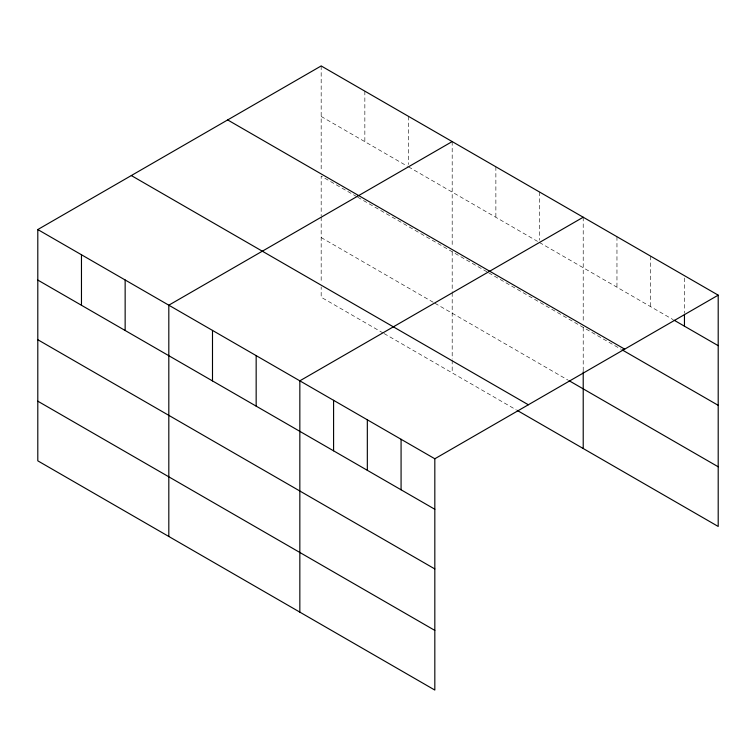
<?xml version="1.0" encoding="UTF-8"?>
<svg xmlns="http://www.w3.org/2000/svg" width="756" height="756" viewBox="0 0 756 756"><rect width="100%" height="100%" fill="white"/><g stroke="black" fill="none" stroke-linecap="round" stroke-linejoin="round"><path stroke-width="0.57" stroke-dasharray="3.78 2.83" d="M321.177 65.942L321.177 171.517M321.177 116.452L407.503 166.292M408.524 166.878L537.507 241.353M539.538 242.525L673.209 319.693M356.728 196.636L321.177 176.11L321.177 215.951M357.739 197.221L487.743 272.273M488.754 272.859L621.054 349.244M321.177 237.573L433.916 302.665M434.927 303.25L567.973 380.07M383.131 333.009L321.177 297.231L321.177 286.911M384.152 333.594L516.178 409.818M684.454 278.028L684.454 313.267M650.708 256.19L650.708 306.7M616.962 236.704L616.962 287.223M583.216 217.227L583.216 322.803M583.216 327.395L583.216 371.791M539.538 192.015L539.538 240.172M495.87 166.792L495.87 217.312M452.192 141.58L452.192 247.165M452.192 251.748L452.192 291.589M452.192 292.733L452.192 359.109M452.192 360.253L452.192 372.878M408.524 116.367L408.524 164.534M364.846 91.155L364.846 141.665M321.177 217.085L321.177 282.319"/><path stroke-width="1.13" d="M37.8 229.55L434.823 458.769L434.823 690.058L37.8 460.839L37.8 229.55L321.177 65.942L718.2 295.161L718.2 526.45L517.198 410.404M452.192 141.58L168.815 305.188L168.815 536.486M583.216 217.227L299.839 380.835L299.839 612.124M434.823 458.769L718.2 295.161M674.229 320.279L718.2 345.672M227.66 119.93L624.683 349.149M622.075 349.83L718.2 405.329M568.994 380.655L718.2 466.792M131.317 175.553L528.34 404.772M37.8 280.06L434.823 509.279M37.8 339.718L434.823 568.937M37.8 401.181L434.823 630.4M684.454 314.439L684.454 326.186M583.216 371.791L583.216 448.516M401.077 439.283L401.077 489.793M367.331 419.797L367.331 470.308M333.585 400.311L333.585 450.822M256.161 355.613L256.161 406.133M212.493 330.4L212.493 380.911M125.146 279.975L125.146 330.485M81.468 254.763L81.468 305.273"/></g></svg>
